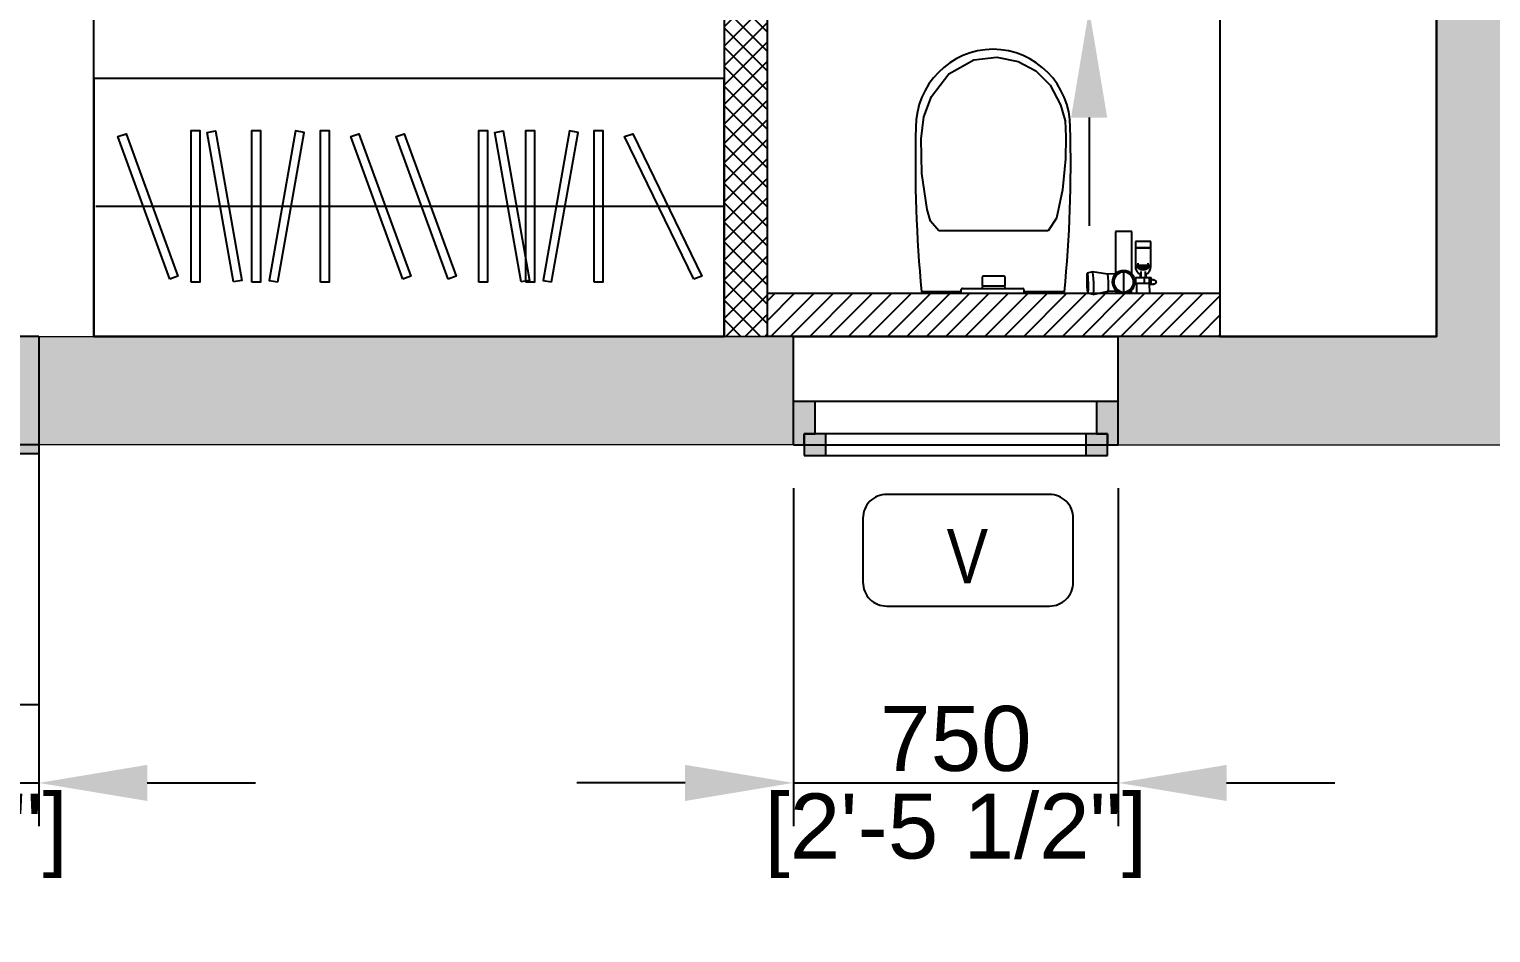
# Model space of a CAD drawing. Header units: millimetres. Extents: x 94643 to 134206, y 115494 to 180803.
# Drawn here: x 120101 to 123475, y 121842 to 123927 of the extents above; entities that cross this region are included whole.
import ezdxf
from ezdxf.enums import TextEntityAlignment as Align

# ---------------------------------------------------------------- set-up
doc = ezdxf.new("R2010")
doc.units = ezdxf.units.MM
doc.linetypes.add('Hidden Line', pattern=[978.055558, 705.555558, -272.5])
for name, color, linetype in [('A-Dimensions', 4, 'Continuous'), ('A-Fixture', 8, 'Continuous'), ('A-Handwash Platform', 253, 'Continuous'), ('A-Hatch', 252, 'Continuous'), ('A-MBR-Dress-Wardrobe', 253, 'Continuous'), ('A-Room Boundary', 44, 'Continuous'), ('A-Text Main', 44, 'Continuous'), ('A-Ventilator', 4, 'Continuous'), ('A-WC', 253, 'Continuous'), ('A-Window', 4, 'Continuous')]:
    doc.layers.add(name, color=color, linetype=linetype)
doc.layers.add('A-Wall', color=240, linetype='Continuous', lineweight=35)
doc.styles.add('2024-08-29_TOWER-A$0$simplex-0.8', font='simplex.shx', dxfattribs={"width": 0.8})
doc.styles.add('ARIAL', font='ARIALN.TTF')
doc.styles.add('S', font='arial.ttf', dxfattribs={"height": 150})
doc.dimstyles.new('DIMSMALL', dxfattribs={"dimtxt": 150, "dimasz": 250, "dimexe": 100, "dimexo": 100, "dimgap": 25, "dimtad": 1, "dimdec": 0, "dimzin": 0, "dimdsep": 46, "dimtxsty": 'S', "dimcen": 0, "dimdle": 100, "dimclrd": 8, "dimclre": 8, "dimclrt": 256, "dimazin": 0, "dimtfac": 1, "dimtdec": 0, "dimtix": 1, "dimtmove": 0, "dimatfit": 3, "dimldrblk": '12_DatumFilled', "dimfxl": 1, "dimtolj": 1, "dimtzin": 0, "dimlwd": -1, "dimlwe": -1, "dimarcsym": 1})

# ---------------------------------------------------------------- blocks, each defined once
blk = doc.blocks.new('*D245')
at = {"layer": 'A-Dimensions', "color": 8, "transparency": 16777216}
for p, q in [((119373.8, 122993.4), (119373.8, 122087.4)), ((120123.8, 122993.4), (120123.8, 122087.4)), ((119123.8, 122187.4), (118873.8, 122187.4)), ((119373.8, 122187.4), (120123.8, 122187.4)), ((120373.8, 122187.4), (120623.8, 122187.4))]:
    blk.add_line(p, q, dxfattribs=at)
for points in [[(119123.8, 122229), (119123.8, 122145.7), (119373.8, 122187.4)], [(120373.8, 122229), (120373.8, 122145.7), (120123.8, 122187.4)]]:
    blk.add_solid(points, dxfattribs=at)
at = {"layer": 'Defpoints', "color": 0, "transparency": 16777216}
for p in [(119373.8, 123093.4), (120123.8, 123093.4), (120123.8, 122187.4)]:
    blk.add_point(p, dxfattribs=at)
at = {"layer": 'A-Dimensions', "lineweight": 30, "transparency": 16777216, "char_height": 150, "attachment_point": 5, "style": 'S'}
for s, insert in [('\\A1;750', (119748.8, 122289)), ('\\A1;[2\'-5 1/2"]', (119748.8, 122065.3))]:
    blk.add_mtext(s, dxfattribs=dict(at, insert=insert))
blk = doc.blocks.new('12_DatumFilled')
at = {"color": 8, "linetype": 'ByBlock'}
blk.add_solid([(0, 0.577), (-1, 0), (0, -0.577)], dxfattribs=at)
blk = doc.blocks.new('*D246')
at = {"layer": 'A-Dimensions', "color": 8, "transparency": 16777216}
for p, q in [((121865.4, 122867.7), (121865.4, 122087.4)), ((122615.4, 122867.7), (122615.4, 122087.4)), ((121615.4, 122187.4), (121365.4, 122187.4)), ((121865.4, 122187.4), (122615.4, 122187.4)), ((122865.4, 122187.4), (123115.4, 122187.4))]:
    blk.add_line(p, q, dxfattribs=at)
for points in [[(121615.4, 122229), (121615.4, 122145.7), (121865.4, 122187.4)], [(122865.4, 122229), (122865.4, 122145.7), (122615.4, 122187.4)]]:
    blk.add_solid(points, dxfattribs=at)
at = {"layer": 'Defpoints', "color": 0, "transparency": 16777216}
for p in [(121865.4, 122967.7), (122615.4, 122967.7), (122615.4, 122187.4)]:
    blk.add_point(p, dxfattribs=at)
at = {"layer": 'A-Dimensions', "lineweight": 30, "transparency": 16777216, "char_height": 150, "attachment_point": 5, "style": 'S'}
for s, insert in [('\\A1;750', (122240.4, 122289)), ('\\A1;[2\'-5 1/2"]', (122240.4, 122065.3))]:
    blk.add_mtext(s, dxfattribs=dict(at, insert=insert))
blk = doc.blocks.new('*D250')
at = {"layer": 'A-Dimensions', "color": 8, "transparency": 16777216}
for p, q in [((122548, 125072.7), (122548, 125322.7)), ((121905.4, 124822.7), (122648, 124822.7)), ((122548, 124822.7), (122548, 123972.7)), ((121905.4, 123972.7), (122648, 123972.7)), ((122548, 123722.7), (122548, 123472.7))]:
    blk.add_line(p, q, dxfattribs=at)
for points in [[(122506.3, 125072.7), (122589.7, 125072.7), (122548, 124822.7)], [(122506.3, 123722.7), (122589.7, 123722.7), (122548, 123972.7)]]:
    blk.add_solid(points, dxfattribs=at)
at = {"layer": 'Defpoints', "color": 0, "transparency": 16777216}
for p in [(121805.4, 124822.7), (121805.4, 123972.7), (122548, 123972.7)]:
    blk.add_point(p, dxfattribs=at)
at = {"layer": 'A-Dimensions', "lineweight": 30, "transparency": 16777216, "char_height": 150, "attachment_point": 5, "rotation": 90, "style": 'S'}
for s, insert in [('\\A1;[2\'-9 1/2"]', (122670.1, 124397.7)), ('\\A1;850', (122446.4, 124397.7))]:
    blk.add_mtext(s, dxfattribs=dict(at, insert=insert))
blk = doc.blocks.new('A$Cc5426abf')
at = {"layer": 'A-Ventilator', "linetype": 'Continuous'}
for points in [[(25, 225), (75, 225), (75, 275), (25, 275)], [(725, 275), (675, 275), (675, 225), (725, 225)], [(0, 150), (50, 150), (50, 225), (25, 225), (25, 250), (0, 250)], [(750, 250), (725, 250), (725, 225), (700, 225), (700, 150), (750, 150)]]:
    blk.add_hatch(color=256, dxfattribs=at).paths.add_polyline_path(points)
for p, q in [((75, 275), (25, 275)), ((25, 275), (25, 225)), ((675, 275), (75, 275)), ((75, 225), (75, 275)), ((675, 275), (75, 275)), ((725, 275), (675, 275)), ((675, 275), (675, 225)), ((725, 225), (725, 275)), ((0, 250), (0, 150)), ((750, 250), (0, 250)), ((25, 250), (0, 250)), ((0, 250), (0, 150)), ((0, 250), (0, 150)), ((25, 225), (25, 250)), ((675, 250), (75, 250)), ((750, 250), (725, 250)), ((725, 250), (725, 225)), ((750, 250), (750, 150)), ((750, 250), (750, 150)), ((750, 250), (750, 150)), ((50, 225), (25, 225)), ((25, 225), (75, 225)), ((50, 150), (50, 225)), ((75, 225), (675, 225)), ((675, 225), (725, 225)), ((725, 225), (700, 225)), ((700, 225), (700, 150)), ((0, 150), (0, 0)), ((0, 150), (50, 150)), ((0, 150), (0, 0)), ((50, 150), (700, 150)), ((700, 150), (750, 150)), ((750, 150), (750, 0)), ((750, 150), (750, 0)), ((750, 0), (0, 0))]:
    blk.add_line(p, q, dxfattribs=at)
blk = doc.blocks.new('3BHK  WEST_UN-2$0$fgdskokjmfv')
at = {"layer": 'A-WC', "linetype": 'Continuous'}
for p, q in [((15769231.8, 1072211.9), (15769232.1, 1072190)), ((15769309.2, 1072211.9), (15769231.8, 1072211.9)), ((15769262.2, 1072190), (15769262.5, 1072211.9)), ((15769274.3, 1072211.9), (15769274.3, 1072210.2)), ((15769274.3, 1072210.2), (15769274.3, 1072208.5)), ((15769274.3, 1072208.5), (15769274.3, 1072206.8)), ((15769292.1, 1072163.3), (15769292.1, 1072209.4)), ((15769309.2, 1072211.4), (15769309.2, 1072211.9)), ((15769309.2, 1072209.7), (15769309.2, 1072211.4)), ((15769309.2, 1072208), (15769309.2, 1072209.7)), ((15769309.2, 1072206.4), (15769309.2, 1072208)), ((15769362.5, 1072214.8), (15769328, 1072207)), ((15769362.5, 1072214.8), (15769374.5, 1072212)), ((15769428.5, 1072209.1), (15769522.1, 1072209.1)), ((15769667.1, 1072211.9), (15769522.1, 1072211.9)), ((15769522.1, 1072211.9), (15769522.1, 1072203.9)), ((15769667.1, 1072211.9), (15769667.1, 1072203.9)), ((15769667.1, 1072209.1), (15769758.5, 1072209.1)), ((15769217.4, 1072186.7), (15769217.5, 1072186.9)), ((15769217.4, 1072186.5), (15769217.4, 1072186.7)), ((15769217.4, 1072186.3), (15769217.4, 1072186.5)), ((15769217.4, 1072186.1), (15769217.4, 1072186.3)), ((15769217.4, 1072186.3), (15769217.4, 1072186.3)), ((15769217.5, 1072185.9), (15769217.4, 1072186.1)), ((15769217.5, 1072187.3), (15769217.6, 1072187.5)), ((15769217.5, 1072187.1), (15769217.5, 1072187.3)), ((15769217.5, 1072186.9), (15769217.5, 1072187.1)), ((15769217.5, 1072185.7), (15769217.5, 1072185.9)), ((15769217.5, 1072185.5), (15769217.5, 1072185.7)), ((15769217.5, 1072185.3), (15769217.5, 1072185.5)), ((15769217.6, 1072185.1), (15769217.5, 1072185.3)), ((15769217.6, 1072187.7), (15769217.7, 1072187.9)), ((15769217.6, 1072187.5), (15769217.6, 1072187.7)), ((15769217.6, 1072184.9), (15769217.6, 1072185.1)), ((15769217.7, 1072184.7), (15769217.6, 1072184.9)), ((15769217.7, 1072187.9), (15769217.8, 1072188.1)), ((15769217.8, 1072184.5), (15769217.7, 1072184.7)), ((15769217.8, 1072188.3), (15769217.9, 1072188.5)), ((15769217.8, 1072188.1), (15769217.8, 1072188.3)), ((15769217.8, 1072184.3), (15769217.8, 1072184.5)), ((15769217.9, 1072184.2), (15769217.8, 1072184.3)), ((15769217.9, 1072188.5), (15769218, 1072188.7)), ((15769218, 1072184), (15769217.9, 1072184.2)), ((15769218, 1072188.7), (15769218.1, 1072188.8)), ((15769218.1, 1072183.8), (15769218, 1072184)), ((15769218.1, 1072188.8), (15769218.2, 1072189)), ((15769218.2, 1072183.6), (15769218.1, 1072183.8)), ((15769218.2, 1072189), (15769218.3, 1072189.2)), ((15769218.3, 1072183.5), (15769218.2, 1072183.6)), ((15769218.3, 1072189.2), (15769218.4, 1072189.3)), ((15769218.5, 1072183.3), (15769218.3, 1072183.5)), ((15769218.4, 1072189.3), (15769218.5, 1072189.5)), ((15769218.5, 1072189.5), (15769218.7, 1072189.6)), ((15769218.6, 1072183.2), (15769218.5, 1072183.3)), ((15769218.7, 1072183), (15769218.6, 1072183.2)), ((15769218.7, 1072189.6), (15769218.8, 1072189.8)), ((15769218.8, 1072182.9), (15769218.7, 1072183)), ((15769218.8, 1072189.8), (15769218.9, 1072189.9)), ((15769219, 1072182.7), (15769218.8, 1072182.9)), ((15769218.9, 1072189.9), (15769219.1, 1072190.1)), ((15769219.1, 1072182.6), (15769219, 1072182.7)), ((15769219.1, 1072190.1), (15769219.2, 1072190.2)), ((15769219.3, 1072182.5), (15769219.1, 1072182.6)), ((15769219.2, 1072190.2), (15769219.4, 1072190.3)), ((15769219.4, 1072182.3), (15769219.3, 1072182.5)), ((15769219.4, 1072190.3), (15769219.6, 1072190.4)), ((15769219.6, 1072182.2), (15769219.4, 1072182.3)), ((15769219.6, 1072190.4), (15769219.7, 1072190.6)), ((15769219.8, 1072182.1), (15769219.6, 1072182.2)), ((15769219.7, 1072190.6), (15769219.9, 1072190.7)), ((15769219.9, 1072182), (15769219.8, 1072182.1)), ((15769219.9, 1072190.7), (15769220.1, 1072190.8)), ((15769220.1, 1072181.9), (15769219.9, 1072182)), ((15769220.1, 1072190.8), (15769220.3, 1072190.8)), ((15769220.3, 1072181.8), (15769220.1, 1072181.9)), ((15769220.3, 1072190.8), (15769220.4, 1072190.9)), ((15769220.5, 1072181.7), (15769220.3, 1072181.8)), ((15769220.4, 1072190.9), (15769220.6, 1072191)), ((15769220.7, 1072181.7), (15769220.5, 1072181.7)), ((15769220.6, 1072191), (15769220.8, 1072191.1)), ((15769220.9, 1072181.6), (15769220.7, 1072181.7)), ((15769220.8, 1072191.1), (15769221, 1072191.1)), ((15769221, 1072181.5), (15769220.9, 1072181.6)), ((15769221, 1072191.1), (15769221.2, 1072191.2)), ((15769221.2, 1072181.5), (15769221, 1072181.5)), ((15769221.2, 1072191.2), (15769221.4, 1072191.2)), ((15769221.4, 1072181.4), (15769221.2, 1072181.5)), ((15769221.4, 1072191.2), (15769221.6, 1072191.3)), ((15769221.6, 1072181.4), (15769221.4, 1072181.4)), ((15769221.6, 1072191.3), (15769221.8, 1072191.3)), ((15769221.8, 1072181.4), (15769221.6, 1072181.4)), ((15769221.8, 1072191.3), (15769222, 1072191.3)), ((15769222, 1072181.4), (15769221.8, 1072181.4)), ((15769222, 1072191.3), (15769222.2, 1072191.3)), ((15769222.2, 1072181.3), (15769222, 1072181.4)), ((15769222.2, 1072191.3), (15769222.4, 1072191.3)), ((15769222.4, 1072181.3), (15769222.2, 1072181.3)), ((15769222.4, 1072191.3), (15769222.4, 1072191.3)), ((15769222.5, 1072191.3), (15769222.4, 1072191.3)), ((15769222.4, 1072191.3), (15769222.4, 1072191.3)), ((15769222.4, 1072191.3), (15769222.5, 1072191.3)), ((15769222.5, 1072181.3), (15769222.4, 1072181.3)), ((15769222.4, 1072181.3), (15769222.4, 1072181.3)), ((15769222.4, 1072181.3), (15769222.5, 1072181.3)), ((15769222.6, 1072191.3), (15769222.5, 1072191.3)), ((15769222.5, 1072191.3), (15769222.5, 1072191.3)), ((15769222.5, 1072191.3), (15769222.7, 1072191.3)), ((15769222.6, 1072181.3), (15769222.5, 1072181.3)), ((15769222.5, 1072181.3), (15769222.5, 1072181.3)), ((15769222.5, 1072181.3), (15769222.7, 1072181.3)), ((15769222.8, 1072191.3), (15769222.6, 1072191.3)), ((15769222.8, 1072181.3), (15769222.6, 1072181.3)), ((15769222.7, 1072191.3), (15769222.9, 1072191.3)), ((15769222.7, 1072181.3), (15769222.8, 1072181.3)), ((15769232.1, 1072191.3), (15769222.8, 1072191.3)), ((15769222.8, 1072181.3), (15769228.8, 1072181.3)), ((15769223, 1072181.3), (15769222.8, 1072181.3)), ((15769222.9, 1072191.3), (15769223.1, 1072191.3)), ((15769223.3, 1072181.3), (15769223, 1072181.3)), ((15769223.1, 1072191.3), (15769223.4, 1072191.3)), ((15769223.6, 1072181.3), (15769223.3, 1072181.3)), ((15769223.4, 1072191.3), (15769223.8, 1072191.3)), ((15769224, 1072181.3), (15769223.6, 1072181.3)), ((15769223.8, 1072191.3), (15769224.2, 1072191.3)), ((15769224.4, 1072181.3), (15769224, 1072181.3)), ((15769224.2, 1072191.3), (15769224.7, 1072191.3)), ((15769224.9, 1072181.3), (15769224.4, 1072181.3)), ((15769228.6, 1072190), (15769228.8, 1072176)), ((15769228.7, 1072190), (15769232.9, 1072190)), ((15769233.2, 1072176), (15769228.9, 1072176)), ((15769232.9, 1072190), (15769239.6, 1072190)), ((15769233.1, 1072183), (15769232.9, 1072190)), ((15769233.2, 1072176), (15769233.1, 1072183)), ((15769239.6, 1072176), (15769233.2, 1072176)), ((15769239.6, 1072190), (15769243.9, 1072190)), ((15769243.8, 1072176), (15769239.6, 1072176)), ((15769240, 1072176), (15769240, 1072167.3)), ((15769242, 1072176), (15769242, 1072161.6)), ((15769243.9, 1072183), (15769243.8, 1072176)), ((15769247.1, 1072176), (15769243.8, 1072176)), ((15769243.9, 1072190), (15769247.1, 1072190)), ((15769243.9, 1072190), (15769243.9, 1072183)), ((15769247.1, 1072190), (15769264.5, 1072190)), ((15769264.4, 1072176), (15769247.1, 1072176)), ((15769252.2, 1072161.6), (15769252.2, 1072176)), ((15769254.3, 1072167.3), (15769254.3, 1072176)), ((15769262.2, 1072191.3), (15769262.5, 1072191.3)), ((15769262.5, 1072191.3), (15769263.8, 1072191.3)), ((15769263.8, 1072191.3), (15769265.2, 1072191.3)), ((15769264.4, 1072183), (15769264.5, 1072190)), ((15769264.4, 1072176), (15769264.4, 1072183)), ((15769265.9, 1072181.3), (15769264.5, 1072181.3)), ((15769265.2, 1072191.3), (15769266.5, 1072191.3)), ((15769266.6, 1072181.3), (15769265.9, 1072181.3)), ((15769274.3, 1072206.8), (15769274.3, 1072205.4)), ((15769309.2, 1072206), (15769309.2, 1072206.4)), ((15769328, 1072207), (15769309.9, 1072206.4)), ((15769664.1, 1072200.9), (15769525.1, 1072200.9)), ((15769618.4, 1072200.9), (15769565.9, 1072200.9)), ((15769565.9, 1072200.9), (15769565.9, 1072197.6)), ((15769618.4, 1072194.8), (15769565.9, 1072194.8)), ((15769565.9, 1072194.8), (15769565.9, 1072174.4)), ((15769567.4, 1072196.1), (15769616.9, 1072196.1)), ((15769618.4, 1072197.6), (15769618.4, 1072200.9)), ((15769618.4, 1072174.4), (15769618.4, 1072194.8)), ((15769229.4, 1072152.1), (15769229.4, 1072141.2)), ((15769229.6, 1072148.4), (15769264.6, 1072148.4)), ((15769229.6, 1072148.4), (15769229.6, 1072107.6)), ((15769235.2, 1072152.4), (15769235.2, 1072142.5)), ((15769240, 1072155.2), (15769240, 1072152.4)), ((15769254.3, 1072152.4), (15769254.3, 1072155.2)), ((15769259, 1072142.5), (15769259, 1072152.4)), ((15769264.6, 1072107.6), (15769264.6, 1072148.4)), ((15769264.9, 1072141.2), (15769264.9, 1072152.1)), ((15769273.1, 1072167.7), (15769273.1, 1072069.7)), ((15769311.1, 1072167.5), (15769329.3, 1072168.1)), ((15769311.2, 1072069.7), (15769311.2, 1072167.7)), ((15769329.3, 1072168.1), (15769364.2, 1072162.5)), ((15769364.3, 1072162.5), (15769376.1, 1072166)), ((15769567.3, 1072172.9), (15769616.9, 1072172.9)), ((15769229.6, 1072107.6), (15769264.6, 1072107.6)), ((15769229.6, 1072107.1), (15769229.6, 1072107.6)), ((15769264.6, 1072107.6), (15769229.6, 1072107.6)), ((15769264.6, 1072107.1), (15769229.6, 1072107.1)), ((15769229.6, 1072107.1), (15769229.6, 1072093)), ((15769264.6, 1072107.1), (15769264.6, 1072107.6)), ((15769264.6, 1072093), (15769264.6, 1072107.1)), ((15769229.6, 1072093), (15769264.6, 1072093)), ((15769273.1, 1072069.7), (15769311.2, 1072069.7)), ((15769466.3, 1072068.4), (15769718.4, 1072068.4))]:
    blk.add_line(p, q, dxfattribs=at)
at = {"layer": 'A-WC', "linetype": 'Continuous', "flags": 128}
blk.add_lwpolyline([(15769718.4, 1072068.4), (15769737.6, 1072045.5), (15769745.9, 1072018.8), (15769758.3, 1071936), (15769759.7, 1071856.1), (15769753.6, 1071804.7), (15769735.8, 1071758), (15769695.5, 1071705.9), (15769637.7, 1071673.8), (15769584.5, 1071667.4), (15769535.5, 1071677.4), (15769494.7, 1071699.3), (15769461.6, 1071732.3), (15769437.5, 1071777.7), (15769427.2, 1071814.6), (15769425.9, 1071851.1), (15769426.5, 1071902.1), (15769433.3, 1071973.6), (15769447, 1072039.1), (15769466.3, 1072068.4)], dxfattribs=at)
at = {"layer": 'A-WC', "linetype": 'Continuous'}
for centre, radius, start, end in [((15769292.1, 1072186.3), 26.2, 100.2496, 180), ((15769292.1, 1072186.3), 23, 0, 180), ((15769292.1, 1072186.3), 26.2, 0, 132.8693), ((15772559.7, 1071909.6), 3145.4, 174.5369, 181.4631), ((15766627.4, 1071909.6), 3145.4, 358.5369, 5.4631), ((15769292.1, 1072186.3), 26.2, 180, 0), ((15769292.1, 1072186.3), 23, 180, 0), ((15769525.1, 1072203.9), 3, 180, 270), ((15769567.4, 1072197.6), 1.5, 180, 270), ((15769567.3, 1072174.4), 1.46, 180, 270), ((15769616.9, 1072197.6), 1.5, 270, 0), ((15769616.9, 1072174.4), 1.46, 270, 0), ((15769664.1, 1072203.9), 3, 270, 0), ((15769292.1, 1072189.5), 28.9, 228.7983, 242.5322), ((15769292.1, 1072189.5), 28.9, 297.4678, 311.2017), ((15769595.6, 1071829.3), 180.3, 180, 269.3484), ((15769591.5, 1071829.3), 180.3, 270.6516, 0)]:
    blk.add_arc(centre, radius, start, end, dxfattribs=at)
for centre, major_axis, ratio, start_param, end_param in [((15769363.4, 1072188.7), (-0.8, 26.2), 0.087894, 0.017046, 3.133769), ((15769375.3, 1072189), (-0.7, 23), 0.087894, 0.026053, 3.133769), ((15769375.3, 1072189), (-0.7, 23), 0.087894, 3.165124, 6.230506), ((15769310.5, 1072186.9), (-0.6, 19.4), 0.087894, 6.275362, 6.466185), ((15769328.7, 1072187.5), (-0.6, 19.4), 0.087894, 6.275362, 9.416955), ((15769247.1, 1072152.1), (17.8, 0), 0.939693, 1.86017, 3.254011), ((15769247.1, 1072141.2), (17.8, 0), 0.939693, 2.995055, 3.28771), ((15769247.1, 1072141.2), (17.8, 0), 0.939693, 0.452611, 2.688981), ((15769247.1, 1072141.2), (13.4, 0), 0.939693, 1.839841, 2.521963), ((15769247.1, 1072142.5), (11.9, 0), 0.939693, 1.570796, 2.584055), ((15769247.1, 1072142.5), (11.9, 0), 0.939693, 1.570796, 2.584055), ((15769247.1, 1072141), (11.9, 0), 0.939693, 1.570796, 2.410164), ((15769247.1, 1072141.2), (13.4, 0), 0.939693, 1.634555, 1.767445), ((15769247.1, 1072142.5), (11.9, 0), 0.939693, 0.557537, 1.570796), ((15769247.1, 1072142.5), (11.9, 0), 0.939693, 0.557537, 1.570796), ((15769247.1, 1072141), (11.9, 0), 0.939693, 0.731428, 1.570796), ((15769247.1, 1072141.2), (13.4, 0), 0.939693, 1.374148, 1.507037), ((15769247.1, 1072141.2), (13.4, 0), 0.939693, 0.61963, 1.312246), ((15769247.1, 1072152.1), (17.8, 0), 0.939693, 6.170767, 7.561634), ((15769247.1, 1072141.2), (17.8, 0), 0.939693, 6.137068, 6.429723), ((15769310.5, 1072186.9), (-0.6, 19.4), 0.087894, 2.98627, 3.106469)]:
    blk.add_ellipse(centre, major_axis=major_axis, ratio=ratio, start_param=start_param, end_param=end_param, dxfattribs=at)
blk = doc.blocks.new('A$Cace2e875')
at = {"layer": 'A-Window', "linetype": 'Continuous'}
for points in [[(0, 0), (-50, 0), (-50, -270), (0, -270)], [(-750, -270), (-700, -270), (-700, 0), (-750, 0)]]:
    blk.add_hatch(color=256, dxfattribs=at).paths.add_polyline_path(points)
for p, q in [((0, 0), (-750, 0)), ((0, 0), (-50, 0)), ((0, 0), (0, -250)), ((0, 0), (0, -250)), ((0, 0), (0, -250)), ((-750, 0), (-750, -250)), ((-700, 0), (-750, 0)), ((-750, 0), (-750, -250)), ((-750, 0), (-750, -250)), ((-700, -270), (-700, 0)), ((-50, 0), (-700, 0)), ((-50, 0), (-50, -270)), ((-50, -135), (-700, -135)), ((0, -250), (-750, -250)), ((-750, -270), (-700, -270)), ((-700, -270), (-50, -270)), ((-50, -270), (0, -270))]:
    blk.add_line(p, q, dxfattribs=at)
at = {"layer": 'A-Window', "linetype": 'Hidden Line'}
for p, q in [((0, -250), (-750, -250)), ((-750, -250), (-750, -850)), ((0, -250), (0, -850)), ((0, -850), (-750, -850))]:
    blk.add_line(p, q, dxfattribs=at)
blk = doc.blocks.new('A$Cbd38edc3')
at = {"layer": 'A-MBR-Dress-Wardrobe', "linetype": 'Continuous'}
for points in [[(0, 0), (0, -595), (1455, -595), (1455, 0)], [(175.6, -462.9), (55.9, -134), (74.7, -127.2), (194.4, -456)], [(225.1, -470), (225.1, -120), (245.1, -120), (245.1, -470)], [(322.4, -469.1), (261.6, -124.4), (281.3, -120.9), (342.1, -465.6)], [(365.2, -470), (365.2, -120), (385.2, -120), (385.2, -470)], [(424.9, -469.1), (485.7, -124.4), (466, -120.9), (405.2, -465.6)], [(523.1, -470), (523.1, -120), (543.1, -120), (543.1, -470)], [(713.1, -462.9), (593.4, -134), (612.2, -127.2), (731.9, -456)], [(817.8, -462.9), (698.1, -134), (716.9, -127.2), (836.6, -456)], [(889.2, -470), (889.2, -120), (909.2, -120), (909.2, -470)], [(986.5, -469.1), (925.7, -124.4), (945.4, -120.9), (1006.2, -465.6)], [(997.3, -470), (997.3, -120), (1017.3, -120), (1017.3, -470)], [(1057, -469.1), (1117.8, -124.4), (1098.1, -120.9), (1037.3, -465.6)], [(1155.2, -470), (1155.2, -120), (1175.2, -120), (1175.2, -470)], [(1385.2, -462.9), (1225.5, -134), (1244.3, -127.2), (1404, -456)]]:
    blk.add_lwpolyline(points, close=True, dxfattribs=at)
blk.add_lwpolyline([(1455, -295), (5, -295)], dxfattribs=at)
blk = doc.blocks.new('2024-08-29_TOWER-A$0$WNTG')
at = {"layer": 'A-Text Main'}
blk.add_lwpolyline([(-187.8, 246.2), (187.8, 246.2, -0.414214), (242.8, 191.2), (242.8, 43.3, -0.414214), (187.8, -11.7), (-187.8, -11.7, -0.414214), (-242.8, 43.3), (-242.8, 191.2, -0.414214)], format="xyb", close=True, dxfattribs=at)
at = {"layer": 'A-Text Main', "style": '2024-08-29_TOWER-A$0$simplex-0.8', "width": 0.8}
blk.add_attdef('WNTG', text='', height=150, dxfattribs=at).set_placement((-1.6, 43), align=Align.CENTER)
blk = doc.blocks.new('Unit-6')
h = blk.add_hatch()
h.set_pattern_fill('ANSI31', color=256, scale=10)
h.set_pattern_definition([(45, (18040.53, -146644.835), (-22.45064, 22.45064), [])])
h.paths.add_polyline_path([(-6270, 349.9), (-5225.5, 349.9), (-5225.5, 250), (-6270, 250)])
at = {"layer": 'A-Hatch', "linetype": 'Continuous'}
h = blk.add_hatch(color=256, dxfattribs=at)
h.dxf.hatch_style = 1
h.paths.add_polyline_path([(-12775, 13069.9), (-12775, 11920), (-12525, 11920), (-12525, 12819.9), (-7825, 12819.9), (-7825, 13069.9)])
h.paths.add_polyline_path([(-7825, 9159.9), (-7825, 8959.9), (-12525, 8959.9), (-12525, 8109.9), (-12775, 8109.9), (-12775, 10120), (-12525, 10120), (-12525, 9159.9)])
h.paths.add_polyline_path([(-5007, 13069.9), (-752.8, 13070), (-752.8, 12819.9), (-5007, 12819.9)])
h.paths.add_polyline_path([(-4805.5, 9159.9), (-4805.5, 8959.9), (-6625, 8959.9), (-6625, 12819.9), (-6625, 13069.9), (-6425, 13069.9), (-6425, 12819.9), (-6425, 9159.9)])
h.paths.add_polyline_path([(-2885, 8959.9), (-3805, 8959.9), (-3805, 9159.9), (-250, 9159.9), (-250, 9810), (0, 9810), (0, 8909.9), (-2635.5, 8909.9), (-2885, 8909.9)])
h.paths.add_polyline_path([(-2885, 5459.9), (-2885, 5209.9), (-250, 5209.9), (-250, 1925), (-895, 1925), (-895, 1825), (-250, 1825), (-250, 0), (0, 0), (0, 5459.9)])
h.paths.add_polyline_path([(-4475, 250), (-4475, 3240), (-6370, 3240), (-6370, 2990), (-4725.5, 2990), (-4725.5, 250), (-5460, 250), (-5460, 0), (-3975, 0), (-3975, 250)])
h.paths.add_polyline_path([(-7825, 1855), (-7825, 4109.8), (-8025, 4109.8), (-8025.1, 1855)])
h.paths.add_polyline_path([(-9025, 4109.8), (-12775, 4109.8), (-12775, 0), (-11921.6, 0), (-11921.6, 250), (-12525, 250), (-12525, 3909.8), (-9025, 3910)])
h.paths.add_polyline_path([(-10030, 5730), (-10030, 5530), (-11615, 5530), (-12775, 5530), (-12775, 6609.9), (-12525, 6609.9), (-12525, 5730)])
h.paths.add_polyline_path([(-9180, 5530), (-7825, 5530), (-7825, 7959.9), (-8025, 7959.9), (-8025, 5730), (-9180, 5730)])
h.paths.add_polyline_path([(-8701.6, 248.2), (-11171.6, 250), (-11171.6, 0), (-8701.6, 0)])
h.paths.add_polyline_path([(-6210, 250), (-6210, 0), (-7951.6, 0), (-7951.6, 250)])
h = blk.add_hatch(dxfattribs=at)
h.set_pattern_fill('ANSI37', color=256, scale=10)
h.set_pattern_definition([(45, (-12774.998, 13069.927), (-22.45064, 22.45064), []), (135, (-12774.998, 13069.927), (-22.45064, -22.45064), [])])
h.paths.add_polyline_path([(-4805.5, 10910.6), (-4905.5, 10910.6), (-4905.5, 12819.9), (-4805.5, 12819.9)])
h.paths.add_polyline_path([(-5055, 12040.6), (-4905.5, 12040.6), (-4905.5, 11839.9), (-5055, 11839.9)])
h.paths.add_polyline_path([(-5805, 11839.9), (-6425, 11839.9), (-6425, 12040.6), (-5805.2, 12040.6)])
h.paths.add_polyline_path([(-4805.5, 9159.9), (-4905.5, 9159.9), (-4905.5, 10059.9), (-4805.5, 10059.9)])
h.paths.add_polyline_path([(-2635, 5459.9), (-2635, 5910), (-2885, 5910), (-2885, 5459.9)])
h.paths.add_polyline_path([(-1885.4, 5859.9), (-1885.4, 5459.9), (-1785.4, 5459.9), (-1785.4, 5859.9)])
h.paths.add_polyline_path([(-9125.5, 5530), (-9025, 5530), (-9025, 4109.8), (-9125.5, 4109.8)])
h.paths.add_polyline_path([(-11665, 4109.8), (-11665, 4780), (-11865, 4780), (-11865, 4109.8)])
h.paths.add_polyline_path([(-7825, 2450), (-6370, 2450), (-6370, 1855), (-6270, 1855), (-6270, 2990), (-6370, 2990), (-6370, 2550), (-7825, 2550)])
h.paths.add_polyline_path([(-6370, 250), (-6370, 1005), (-6270, 1005), (-6270, 250)])
h.paths.add_polyline_path([(-2975, 1925), (-2975, 1825), (-1895, 1825), (-1895, 1925)])
h.paths.add_polyline_path([(-4475, 1825), (-3975, 1825), (-3975, 1925), (-4475, 1925)])
at = {"layer": 'A-Fixture', "linetype": 'Continuous'}
blk.add_lwpolyline([(-6270, 349.9), (-5225.5, 349.9), (-5225.5, 250), (-6270, 250)], close=True, dxfattribs=at)
at = {"layer": 'A-Handwash Platform'}
blk.add_lwpolyline([(-5225.5, 1390), (-5225.5, 250), (-4725.5, 250), (-4725.5, 2090), (-5225.5, 2090), (-5225.5, 1940)], dxfattribs=at)
at = {"layer": 'A-Room Boundary', "linetype": 'Continuous'}
for points in [[(-6270, 2990), (-4725.5, 2990), (-4725.5, 250), (-6270, 250)], [(-7825, 2450), (-6370, 2450), (-6370, 250), (-7825, 250)]]:
    blk.add_lwpolyline(points, close=True, dxfattribs=at)
at = {"layer": 'A-Wall', "lineweight": 0}
for points in [[(-4475, 250), (-4475, 3240), (-6370, 3240), (-6370, 2990), (-4725.5, 2990), (-4725.5, 250), (-5460, 250), (-5460, 0), (-3975, 0), (-3975, 250)], [(-6370, 250), (-6370, 1005), (-6270, 1005), (-6270, 250)], [(-6210, 250), (-6210, 0), (-7951.6, 0), (-7951.6, 250), (-7951.6, 250)]]:
    blk.add_lwpolyline(points, close=True, dxfattribs=at)
blk.add_lwpolyline([(-6370.4, 250), (-6370, 250)], dxfattribs=at)
at = {"layer": 'A-MBR-Dress-Wardrobe', "linetype": 'Continuous'}
blk.add_blockref('A$Cbd38edc3', (-7825, 845), dxfattribs=at)
at = {"layer": 'A-Text Main'}
ref = blk.add_blockref('2024-08-29_TOWER-A$0$WNTG', (-5806.8, -126.1), dxfattribs=dict(at, xscale=-1, rotation=180))
ref.add_attrib('WNTG', 'V', dxfattribs={"height": 125, "style": 'ARIAL'}).set_placement((-5808.4, -319.6), align=Align.CENTER)
at = {"layer": 'A-Ventilator', "rotation": 180}
blk.add_blockref('A$Cc5426abf', (-5460, 250), dxfattribs=at)
at = {"layer": 'A-WC', "ltscale": 600, "rotation": 180}
blk.add_blockref('3BHK  WEST_UN-2$0$fgdskokjmfv', (15763844.4, 1072561.8), dxfattribs=at)
at = {"layer": 'A-Window'}
blk.add_blockref('A$Cace2e875', (-7951.6, 250), dxfattribs=at)

msp = doc.modelspace()

# ---------------------------------------------------------------- dimensions: what is measured, and where the dimension line sits
at = {"layer": 'A-Dimensions', "lineweight": 30}
dim = msp.add_linear_dim(base=(122548, 123972.7), p1=(121805.4, 124822.7), p2=(121805.4, 123972.7), angle=90, dimstyle='DIMSMALL', override={"dimpost": '\\X'}, dxfattribs=at)
dim.commit()
dim.dimension.update_dxf_attribs({"geometry": '*D250', "text_midpoint": (122548, 124397.7)})
for base, p1, p2, picture, middle in [((120123.8, 122187.4), (119373.8, 123093.4), (120123.8, 123093.4), '*D245', (119748.8, 122187.4)), ((122615.4, 122187.4), (121865.4, 122967.7), (122615.4, 122967.7), '*D246', (122240.4, 122187.4))]:
    dim = msp.add_linear_dim(base=base, p1=p1, p2=p2, dimstyle='DIMSMALL', override={"dimpost": '\\X'}, dxfattribs=at)
    dim.commit()
    dim.dimension.update_dxf_attribs({"geometry": picture, "text_midpoint": middle})

# ---------------------------------------------------------------- next in the draw order: block references
at = {"linetype": 'Continuous'}
msp.add_blockref('Unit-6', (128075.4, 122967.7), dxfattribs=at)

doc.saveas('drawing.dxf')
